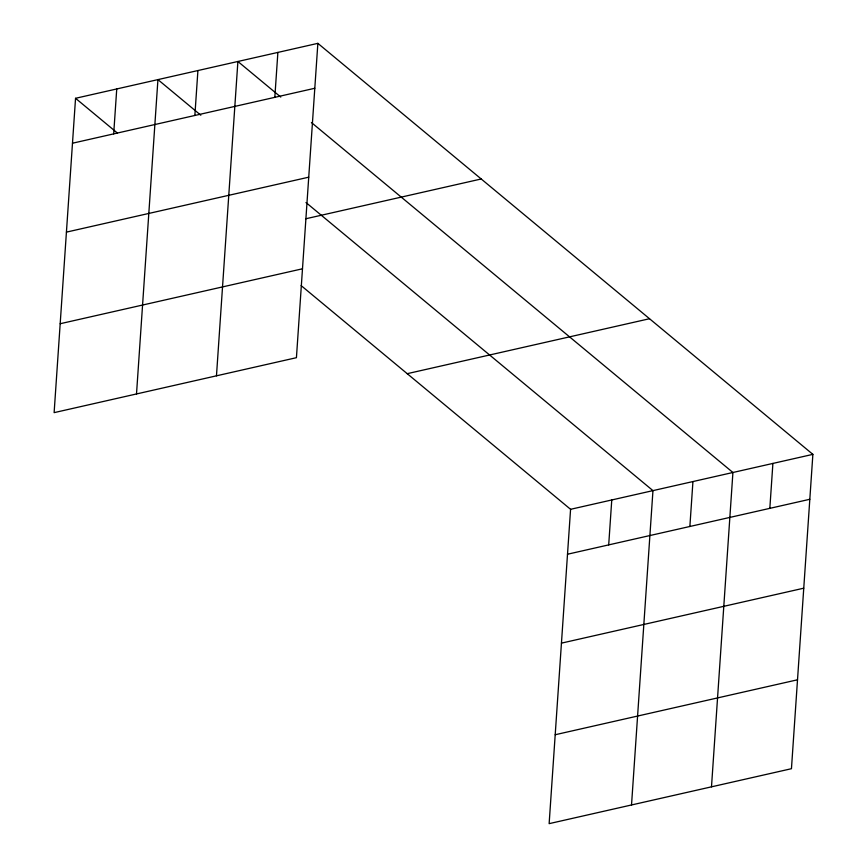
<?xml version="1.0" encoding="UTF-8"?>
<svg xmlns="http://www.w3.org/2000/svg" width="867" height="867" viewBox="0 0 867 867"><rect width="100%" height="100%" fill="white"/><g stroke="black" fill="none" stroke-linecap="round" stroke-linejoin="round"><path stroke-width="1.3" d="M75.548 98.296L54.122 412.638L296.427 357.692L317.864 43.35L75.548 98.296L117.413 133.052M113.685 133.876L116.742 88.954M136.509 393.954L157.935 79.612L200.819 115.224M194.858 115.474L197.914 70.552M216.468 375.823L237.894 61.481L280.778 97.082M274.817 97.332L277.884 52.421M301.131 285.59L570.573 509.308L549.136 823.65L791.452 768.704L812.878 454.362L317.864 43.35M608.699 544.888L611.766 499.966M631.523 804.966L652.959 490.624L305.975 202.531M689.872 526.486L692.939 481.564M711.493 786.835L732.918 472.493L311.405 122.518M769.831 508.344L772.898 463.422M72.492 143.218L314.797 88.271M66.423 232.128L308.739 177.182M305.845 218.755L481.218 178.981M60.181 323.727L302.496 268.781M407.208 373.677L649.524 318.731M570.573 509.308L812.878 454.362M567.506 554.23L809.821 499.284M561.448 643.141L803.752 588.194M555.194 734.739L797.51 679.793"/></g></svg>
